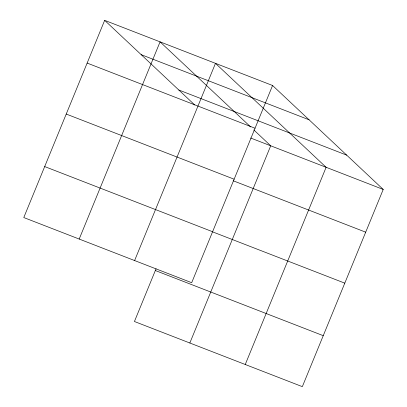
<?xml version="1.0" encoding="UTF-8"?>
<svg xmlns="http://www.w3.org/2000/svg" width="407" height="407" viewBox="0 0 407 407"><rect width="100%" height="100%" fill="white"/><g stroke="black" fill="none" stroke-linecap="round" stroke-linejoin="round"><path stroke-width="0.61" d="M104.665 20.35L23.784 217.552L191.692 282.702L272.568 85.495L104.665 20.35L194.77 105.006M79.197 239.051L160.073 41.85L250.636 126.933M134.605 260.551L215.481 63.35L326.124 167.297L245.248 364.499M156.054 268.773L134.432 321.505L302.335 386.65L383.216 189.448L272.568 85.495M189.84 342.999L270.716 145.798L253.831 129.935M141.178 54.655L309.081 119.8M178.795 89.998L346.703 155.143M87.144 63.075L255.047 128.225M250.676 138.024L383.216 189.448M66.234 114.052L234.142 179.202M233.15 180.749L365.69 232.173M44.694 166.575L212.596 231.72M212.245 231.725L344.785 283.15M155.337 270.528L323.244 335.673"/></g></svg>
